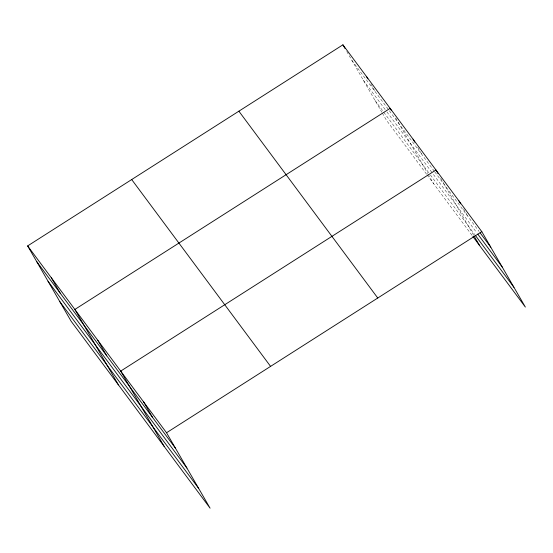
<?xml version="1.0" encoding="UTF-8"?>
<svg xmlns="http://www.w3.org/2000/svg" width="553" height="553" viewBox="0 0 553 553"><rect width="100%" height="100%" fill="white"/><g stroke="black" fill="none" stroke-linecap="round" stroke-linejoin="round"><path stroke-width="0.41" stroke-dasharray="2.77 2.07" d="M351.895 60.374L388.849 110.088M389.36 110.78L434.257 171.167M434.762 171.852L479.071 231.451M363.3 80.137L385.372 109.826M386.913 111.9L432.418 173.117M433.441 174.485L476.727 232.716M375.058 100.494L383.27 111.54M383.782 112.231L429.916 174.292M430.428 174.976L474.73 234.576M426.501 174.105L386.464 120.25L382.241 112.936M427.013 174.796L472.386 235.841M463.587 208.972L467.866 216.382M440.672 178.142L473.603 235.184M417.757 147.319L422.029 154.722M395.692 117.976L427.773 173.531M428.195 174.264L433.683 183.776M370.8 83.987L375.508 92.137M346.766 51.484L381.819 112.204"/><path stroke-width="0.83" d="M27.65 245.919L166.536 432.75L210.085 508.179L71.199 321.348L27.65 245.919L342.915 44.821L481.801 231.652L525.35 307.081L472.898 236.525M166.536 432.75L481.801 231.652M480.087 232.82L490.781 247.205M477.744 234.085L502.186 266.968M475.241 235.26L513.944 287.325M238.875 111.181L377.761 298.012M131.69 179.552L270.576 366.383M36.629 261.472L175.515 448.303M48.042 281.235L186.928 468.059M59.793 301.592L198.679 488.423M458.886 200.822L460.594 203.787M438.107 173.697L435.964 169.999L120.706 371.091L164.255 446.527M474.025 235.917L479.52 245.428M413.05 139.169L414.764 142.135M391.42 110.565L390.135 108.34L74.869 309.438L118.425 384.874M366.521 76.584L367.807 78.803M342.915 44.821L345.051 48.526M143.621 401.92L152.6 417.474M97.784 340.268L106.77 355.821M51.263 277.675L60.242 293.235"/></g></svg>
